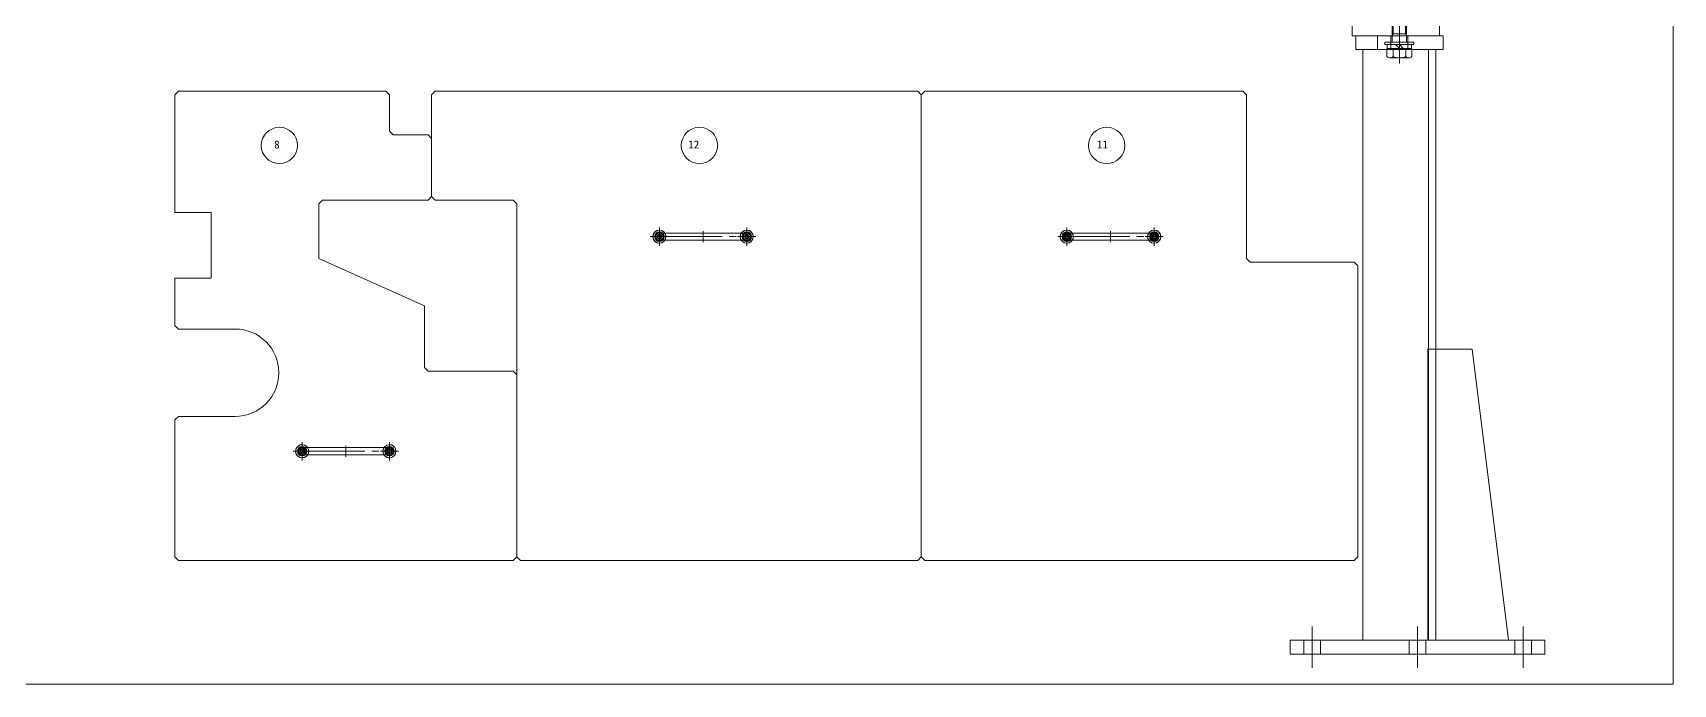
# Model space of a CAD drawing. Units: millimetres at full size. Extents: x -32787 to 32787, y -11878 to 14562.
# Drawn here: x -16212 to -13957, y 5497 to 6392 of the extents above; entities that cross this region are included whole.
import ezdxf
from ezdxf.enums import TextEntityAlignment as Align

# ---------------------------------------------------------------- set-up
doc = ezdxf.new("R2010")
doc.units = ezdxf.units.MM
doc.header["$LTSCALE"] = 9.6
doc.linetypes.add('CHAIN2', pattern=[12, 9, -1, 1, -1])
for name, color, linetype, lineweight in [('0-2_0', 2, 'Continuous', 9), ('0-5_10_DRAFT', 1, 'Continuous', 9), ('0-7_01_外形線', 134, 'Continuous', 9), ('0-8_04_中心線', 4, 'CHAIN2', 9), ('0-9_03_かくれ線', 5, 'Continuous', 9), ('0-F_Defpoints', 134, 'Continuous', 9), ('1-2_07_寸法線', 3, 'Continuous', 9)]:
    doc.layers.add(name, color=color, linetype=linetype, lineweight=lineweight)
doc.styles.add('ＭＳ ゴシック', font='')
doc.styles.get('ＭＳ ゴシック').set_extended_font_data('MS Gothic')

# ---------------------------------------------------------------- blocks, each defined once
blk = doc.blocks.new('A$C233716BE_1_1_1')
at = {"layer": '0-2_0', "color": 134}
for p, q in [((-8.647, 61.7), (-10, 60.347)), ((-10, 0), (-10, 60.347)), ((-10, 60.347), (10, 60.347)), ((-8.647, 11.7), (-8.647, 61.7)), ((-8.647, 61.7), (8.647, 61.7)), ((10, 60.347), (8.647, 61.7)), ((8.647, 11.7), (8.647, 61.7)), ((10, 0), (10, 60.347)), ((-8.647, 11.7), (-10, 9.357)), ((-10, 11.7), (10, 11.7)), ((8.647, 11.7), (10, 9.357)), ((-17.3, -8.3), (-17.3, -19.5)), ((-17.3, -8.3), (17.3, -8.3)), ((-16.9, -8.3), (-16.9, -3.2)), ((-13, -21.3), (13, -21.3)), ((-8.7, -8.3), (-8.7, -19.5)), ((0, -8.3), (-5.1, -3.2)), ((5.1, -8.3), (0, -3.2)), ((8.7, -8.3), (8.7, -19.5)), ((16.9, -8.3), (16.9, -3.2)), ((17.3, -19.5), (17.3, -8.3))]:
    blk.add_line(p, q, dxfattribs=at)
at = {"layer": '0-2_0', "color": 134, "linetype": 'CHAIN2'}
blk.add_line((0, -25.566), (0, 65.697), dxfattribs=at)
at = {"layer": '0-2_0', "color": 134}
blk.add_lwpolyline([(20, -3.2), (-20, -3.2), (-20, 0), (20, 0)], close=True, dxfattribs=at)
for centre, radius, start, end in [((-13, -15.3), 6, 224.6, 315.4), ((0, 0.6), 21.9, 246.6, 293.4), ((13, -15.3), 6, 224.6, 315.4)]:
    blk.add_arc(centre, radius, start, end, dxfattribs=at)
at = {"layer": '0-5_10_DRAFT', "style": 'ＭＳ ゴシック', "width": 1.8}
blk.add_text('M20x70', height=0.7331, rotation=180, dxfattribs=at).set_placement((-0.41, -8.831), align=Align.BOTTOM_LEFT)
blk = doc.blocks.new('U5446')
at = {"layer": '0-8_04_中心線'}
for p, q in [((-12.5, 0), (-1.8, 0)), ((0, 1.8), (0, 12.5)), ((1.8, 0), (12.5, 0)), ((0, -12.5), (0, -1.8))]:
    blk.add_line(p, q, dxfattribs=at)
at = {"layer": '0-8_04_中心線', "linetype": 'Continuous'}
for p, q in [((-0.9, 0), (0.9, 0)), ((0, -0.9), (0, 0.9))]:
    blk.add_line(p, q, dxfattribs=at)
blk = doc.blocks.new('U5445')
at = {"layer": '0-8_04_中心線'}
for p, q in [((-12.5, 0), (-1.8, 0)), ((0, 1.8), (0, 12.5)), ((1.8, 0), (12.5, 0)), ((0, -12.5), (0, -1.8))]:
    blk.add_line(p, q, dxfattribs=at)
at = {"layer": '0-8_04_中心線', "linetype": 'Continuous'}
for p, q in [((-0.9, 0), (0.9, 0)), ((0, -0.9), (0, 0.9))]:
    blk.add_line(p, q, dxfattribs=at)
blk = doc.blocks.new('U5443')
at = {"layer": '0-8_04_中心線'}
for p, q in [((-8.5, 0), (-1, 0)), ((0, 1), (0, 8.5)), ((1, 0), (8.5, 0)), ((0, -8.5), (0, -1))]:
    blk.add_line(p, q, dxfattribs=at)
at = {"layer": '0-8_04_中心線', "linetype": 'Continuous'}
for p, q in [((-0.5, 0), (0.5, 0)), ((0, -0.5), (0, 0.5))]:
    blk.add_line(p, q, dxfattribs=at)
blk = doc.blocks.new('U5444')
at = {"layer": '0-8_04_中心線'}
for p, q in [((-8.5, 0), (-1, 0)), ((0, 1), (0, 8.5)), ((1, 0), (8.5, 0)), ((0, -8.5), (0, -1))]:
    blk.add_line(p, q, dxfattribs=at)
at = {"layer": '0-8_04_中心線', "linetype": 'Continuous'}
for p, q in [((-0.5, 0), (0.5, 0)), ((0, -0.5), (0, 0.5))]:
    blk.add_line(p, q, dxfattribs=at)
blk = doc.blocks.new('U6032')
at = {"layer": '0-8_04_中心線'}
for p, q in [((-12.5, 0), (-1.8, 0)), ((0, 1.8), (0, 12.5)), ((1.8, 0), (12.5, 0)), ((0, -12.5), (0, -1.8))]:
    blk.add_line(p, q, dxfattribs=at)
at = {"layer": '0-8_04_中心線', "linetype": 'Continuous'}
for p, q in [((-0.9, 0), (0.9, 0)), ((0, -0.9), (0, 0.9))]:
    blk.add_line(p, q, dxfattribs=at)
blk = doc.blocks.new('U6029')
at = {"layer": '0-8_04_中心線'}
for p, q in [((-12.5, 0), (-1.8, 0)), ((0, 1.8), (0, 12.5)), ((1.8, 0), (12.5, 0)), ((0, -12.5), (0, -1.8))]:
    blk.add_line(p, q, dxfattribs=at)
at = {"layer": '0-8_04_中心線', "linetype": 'Continuous'}
for p, q in [((-0.9, 0), (0.9, 0)), ((0, -0.9), (0, 0.9))]:
    blk.add_line(p, q, dxfattribs=at)
blk = doc.blocks.new('U6030')
at = {"layer": '0-8_04_中心線'}
for p, q in [((-8.5, 0), (-1, 0)), ((0, 1), (0, 8.5)), ((1, 0), (8.5, 0)), ((0, -8.5), (0, -1))]:
    blk.add_line(p, q, dxfattribs=at)
at = {"layer": '0-8_04_中心線', "linetype": 'Continuous'}
for p, q in [((-0.5, 0), (0.5, 0)), ((0, -0.5), (0, 0.5))]:
    blk.add_line(p, q, dxfattribs=at)
blk = doc.blocks.new('U6031')
at = {"layer": '0-8_04_中心線'}
for p, q in [((-8.5, 0), (-1, 0)), ((0, 1), (0, 8.5)), ((1, 0), (8.5, 0)), ((0, -8.5), (0, -1))]:
    blk.add_line(p, q, dxfattribs=at)
at = {"layer": '0-8_04_中心線', "linetype": 'Continuous'}
for p, q in [((-0.5, 0), (0.5, 0)), ((0, -0.5), (0, 0.5))]:
    blk.add_line(p, q, dxfattribs=at)
blk = doc.blocks.new('U6042')
at = {"layer": '0-8_04_中心線'}
for p, q in [((-12.5, 0), (-1.8, 0)), ((0, 1.8), (0, 12.5)), ((1.8, 0), (12.5, 0)), ((0, -12.5), (0, -1.8))]:
    blk.add_line(p, q, dxfattribs=at)
at = {"layer": '0-8_04_中心線', "linetype": 'Continuous'}
for p, q in [((-0.9, 0), (0.9, 0)), ((0, -0.9), (0, 0.9))]:
    blk.add_line(p, q, dxfattribs=at)
blk = doc.blocks.new('U6041')
at = {"layer": '0-8_04_中心線'}
for p, q in [((-12.5, 0), (-1.8, 0)), ((0, 1.8), (0, 12.5)), ((1.8, 0), (12.5, 0)), ((0, -12.5), (0, -1.8))]:
    blk.add_line(p, q, dxfattribs=at)
at = {"layer": '0-8_04_中心線', "linetype": 'Continuous'}
for p, q in [((-0.9, 0), (0.9, 0)), ((0, -0.9), (0, 0.9))]:
    blk.add_line(p, q, dxfattribs=at)
blk = doc.blocks.new('U6043')
at = {"layer": '0-8_04_中心線'}
for p, q in [((-8.5, 0), (-1, 0)), ((0, 1), (0, 8.5)), ((1, 0), (8.5, 0)), ((0, -8.5), (0, -1))]:
    blk.add_line(p, q, dxfattribs=at)
at = {"layer": '0-8_04_中心線', "linetype": 'Continuous'}
for p, q in [((-0.5, 0), (0.5, 0)), ((0, -0.5), (0, 0.5))]:
    blk.add_line(p, q, dxfattribs=at)
blk = doc.blocks.new('U6044')
at = {"layer": '0-8_04_中心線'}
for p, q in [((-8.5, 0), (-1, 0)), ((0, 1), (0, 8.5)), ((1, 0), (8.5, 0)), ((0, -8.5), (0, -1))]:
    blk.add_line(p, q, dxfattribs=at)
at = {"layer": '0-8_04_中心線', "linetype": 'Continuous'}
for p, q in [((-0.5, 0), (0.5, 0)), ((0, -0.5), (0, 0.5))]:
    blk.add_line(p, q, dxfattribs=at)
blk = doc.blocks.new('U6045')
at = {"layer": '0-8_04_中心線'}
for p, q in [((-7, 0), (-0.7, 0)), ((0, 0.7), (0, 7)), ((0.7, 0), (7, 0)), ((0, -7), (0, -0.7))]:
    blk.add_line(p, q, dxfattribs=at)
at = {"layer": '0-8_04_中心線', "linetype": 'Continuous'}
for p, q in [((-0.35, 0), (0.35, 0)), ((0, -0.35), (0, 0.35))]:
    blk.add_line(p, q, dxfattribs=at)
blk = doc.blocks.new('U6046')
at = {"layer": '0-8_04_中心線'}
for p, q in [((-7, 0), (-0.7, 0)), ((0, 0.7), (0, 7)), ((0.7, 0), (7, 0)), ((0, -7), (0, -0.7))]:
    blk.add_line(p, q, dxfattribs=at)
at = {"layer": '0-8_04_中心線', "linetype": 'Continuous'}
for p, q in [((-0.35, 0), (0.35, 0)), ((0, -0.35), (0, 0.35))]:
    blk.add_line(p, q, dxfattribs=at)
blk = doc.blocks.new('U6051')
at = {"layer": '0-8_04_中心線'}
for p, q in [((-7, 0), (-0.7, 0)), ((0, 0.7), (0, 7)), ((0.7, 0), (7, 0)), ((0, -7), (0, -0.7))]:
    blk.add_line(p, q, dxfattribs=at)
at = {"layer": '0-8_04_中心線', "linetype": 'Continuous'}
for p, q in [((-0.35, 0), (0.35, 0)), ((0, -0.35), (0, 0.35))]:
    blk.add_line(p, q, dxfattribs=at)
blk = doc.blocks.new('U6052')
at = {"layer": '0-8_04_中心線'}
for p, q in [((-7, 0), (-0.7, 0)), ((0, 0.7), (0, 7)), ((0.7, 0), (7, 0)), ((0, -7), (0, -0.7))]:
    blk.add_line(p, q, dxfattribs=at)
at = {"layer": '0-8_04_中心線', "linetype": 'Continuous'}
for p, q in [((-0.35, 0), (0.35, 0)), ((0, -0.35), (0, 0.35))]:
    blk.add_line(p, q, dxfattribs=at)
blk = doc.blocks.new('AM_BALLOON1')
at = {"layer": '1-2_07_寸法線'}
blk.add_circle((0, 0), 5, dxfattribs=at)

msp = doc.modelspace()

# ---------------------------------------------------------------- linework, layer by layer
at = {"layer": '0-7_01_外形線'}
for p, q in [((-14383.461, 5557.196), (-14383.461, 6369.196)), ((-14283.461, 5557.196), (-14283.461, 6369.196)), ((-15350.461, 6117.029), (-15230.461, 6117.029)), ((-14790.461, 6117.029), (-14670.461, 6117.029)), ((-15350.461, 6107.029), (-15230.461, 6107.029)), ((-14790.461, 6107.029), (-14670.461, 6107.029)), ((-15841.461, 5822.029), (-15721.461, 5822.029)), ((-15841.461, 5812.029), (-15721.461, 5812.029)), ((-14483.461, 5538.196), (-14483.461, 5557.196)), ((-14483.461, 5557.196), (-14133.461, 5557.196)), ((-14453.461, 5538.196), (-14453.461, 5557.196)), ((-14163.461, 5538.196), (-14163.461, 5557.196)), ((-14133.461, 5538.196), (-14133.461, 5557.196)), ((-14483.461, 5538.196), (-14133.461, 5538.196))]:
    msp.add_line(p, q, dxfattribs=at)
for points in [[(-14398.461, 6388.196), (-14278.461, 6388.196), (-14278.461, 6404.196), (-14398.461, 6404.196)], [(-14393.461, 6369.196), (-14273.461, 6369.196), (-14273.461, 6388.196), (-14393.461, 6388.196)], [(-14995.461, 6312.029), (-15658.461, 6312.029), (-15663.461, 6307.029), (-15663.461, 6167.029), (-15658.461, 6162.029), (-15551.461, 6162.029), (-15546.461, 6157.029), (-15546.461, 5672.029), (-15541.461, 5667.029), (-14995.461, 5667.029), (-14990.461, 5672.029), (-14990.461, 6307.029)], [(-14548.461, 6312.029), (-14985.461, 6312.029), (-14990.461, 6307.029), (-14990.461, 5672.029), (-14985.461, 5667.029), (-14395.461, 5667.029), (-14390.461, 5672.029), (-14390.461, 6072.029), (-14395.461, 6077.029), (-14538.461, 6077.029), (-14543.461, 6082.029), (-14543.461, 6307.029)], [(-14294.461, 5557.196), (-14283.461, 5557.196), (-14283.461, 5957.196), (-14294.461, 5957.196)], [(-14283.461, 5557.196), (-14283.461, 5957.196), (-14233.461, 5957.196), (-14183.461, 5557.196)]]:
    msp.add_lwpolyline(points, close=True, dxfattribs=at)
for points in [[(-15933.457, 5985.029), (-16011.461, 5985.029), (-16016.461, 5990.029), (-16016.461, 6055.029), (-15966.461, 6055.029), (-15966.461, 6145.029), (-16016.461, 6145.029), (-16016.461, 6307.029), (-16011.461, 6312.029), (-15726.461, 6312.029), (-15721.461, 6307.029), (-15721.461, 6257.029), (-15716.461, 6252.029), (-15668.461, 6252.029), (-15663.461, 6247.029), (-15663.461, 6167.029), (-15668.461, 6162.029), (-15813.461, 6162.029), (-15818.461, 6157.029), (-15818.461, 6082.029), (-15673.461, 6017.029), (-15673.461, 5932.029), (-15668.461, 5927.029), (-15551.461, 5927.029), (-15546.461, 5922.029), (-15546.461, 5672.029), (-15551.461, 5667.029)], [(-15551.461, 5667.029), (-16011.461, 5667.029), (-16016.461, 5672.029), (-16016.461, 5860.029), (-16011.461, 5865.029), (-15933.457, 5865.029)]]:
    msp.add_lwpolyline(points, dxfattribs=at)
for centre, radius, start, end in [((-15350.461, 6112.029), 9, 33.74899, 326.25101), ((-15350.461, 6112.029), 5, 90, 270), ((-15230.461, 6112.029), 9, 213.74899, 146.25101), ((-15230.461, 6112.029), 5, 270, 90), ((-14790.461, 6112.029), 9, 33.74899, 326.25101), ((-14790.461, 6112.029), 5, 90, 270), ((-14670.461, 6112.029), 9, 213.74899, 146.25101), ((-14670.461, 6112.029), 5, 270, 90), ((-15933.457, 5925.029), 60, 270, 90), ((-15841.461, 5817.029), 9, 33.74899, 326.25101), ((-15841.461, 5817.029), 5, 90, 270), ((-15721.461, 5817.029), 9, 213.74899, 146.25101), ((-15721.461, 5817.029), 5, 270, 90)]:
    msp.add_arc(centre, radius, start, end, dxfattribs=at)
at = {"layer": '0-8_04_中心線'}
for p, q in [((-14333.461, 6419.789), (-14333.461, 6372.14)), ((-14333.461, 6350.196), (-14333.461, 6407.196)), ((-15350.461, 6112.029), (-15230.461, 6112.029)), ((-15290.461, 6119.529), (-15290.461, 6104.529)), ((-14790.461, 6112.029), (-14670.461, 6112.029)), ((-14790.461, 6112.029), (-14670.461, 6112.029)), ((-14730.461, 6119.529), (-14730.461, 6104.529)), ((-15841.461, 5817.029), (-15721.461, 5817.029)), ((-15841.461, 5817.029), (-15721.461, 5817.029)), ((-15781.461, 5824.529), (-15781.461, 5809.529)), ((-14453.461, 5519.196), (-14453.461, 5576.196)), ((-14308.461, 5519.196), (-14308.461, 5576.196)), ((-14163.461, 5519.196), (-14163.461, 5576.196))]:
    msp.add_line(p, q, dxfattribs=at)
at = {"layer": '0-9_03_かくれ線'}
for p, q in [((-14363.461, 6369.196), (-14363.461, 6388.196)), ((-14344.961, 6369.196), (-14344.961, 6388.196)), ((-14321.961, 6369.196), (-14321.961, 6388.196)), ((-14293.461, 5557.196), (-14293.461, 6369.196)), ((-15350.686, 6107.029), (-15350.686, 6105.933)), ((-15350.236, 6107.029), (-15350.236, 6105.933)), ((-15230.686, 6107.029), (-15230.686, 6105.933)), ((-15230.236, 6107.029), (-15230.236, 6105.933)), ((-14790.686, 6107.029), (-14790.686, 6105.933)), ((-14790.236, 6107.029), (-14790.236, 6105.933)), ((-14670.686, 6107.029), (-14670.686, 6105.933)), ((-14670.236, 6107.029), (-14670.236, 6105.933)), ((-15841.686, 5812.029), (-15841.686, 5810.933)), ((-15841.236, 5812.029), (-15841.236, 5810.933)), ((-15721.686, 5812.029), (-15721.686, 5810.933)), ((-15721.236, 5812.029), (-15721.236, 5810.933)), ((-14464.961, 5538.196), (-14464.961, 5557.196)), ((-14441.961, 5538.196), (-14441.961, 5557.196)), ((-14319.961, 5538.196), (-14319.961, 5557.196)), ((-14296.961, 5538.196), (-14296.961, 5557.196)), ((-14174.961, 5538.196), (-14174.961, 5557.196)), ((-14151.961, 5538.196), (-14151.961, 5557.196))]:
    msp.add_line(p, q, dxfattribs=at)
for points in [[(-15353.348, 6117.029), (-15356.234, 6112.029), (-15353.348, 6107.029), (-15347.574, 6107.029), (-15344.687, 6112.029), (-15347.574, 6117.029)], [(-15233.348, 6117.029), (-15236.234, 6112.029), (-15233.348, 6107.029), (-15227.574, 6107.029), (-15224.687, 6112.029), (-15227.574, 6117.029)], [(-14793.348, 6117.029), (-14796.234, 6112.029), (-14793.348, 6107.029), (-14787.574, 6107.029), (-14784.687, 6112.029), (-14787.574, 6117.029)], [(-14673.348, 6117.029), (-14676.234, 6112.029), (-14673.348, 6107.029), (-14667.574, 6107.029), (-14664.687, 6112.029), (-14667.574, 6117.029)], [(-15844.348, 5822.029), (-15847.235, 5817.029), (-15844.348, 5812.029), (-15838.574, 5812.029), (-15835.688, 5817.029), (-15838.574, 5822.029)], [(-15724.348, 5822.029), (-15727.235, 5817.029), (-15724.348, 5812.029), (-15718.574, 5812.029), (-15715.688, 5817.029), (-15718.574, 5822.029)]]:
    msp.add_lwpolyline(points, close=True, dxfattribs=at)
for centre, radius in [((-15350.461, 6112.029), 9), ((-15350.461, 6112.029), 6.5), ((-15350.461, 6112.029), 5), ((-15350.461, 6112.029), 3), ((-15350.461, 6112.029), 3), ((-15350.461, 6112.029), 2.458), ((-15350.461, 6112.029), 2.4), ((-15230.461, 6112.029), 9), ((-15230.461, 6112.029), 6.5), ((-15230.461, 6112.029), 5), ((-15230.461, 6112.029), 3), ((-15230.461, 6112.029), 3), ((-15230.461, 6112.029), 2.458), ((-15230.461, 6112.029), 2.4), ((-14790.461, 6112.029), 9), ((-14790.461, 6112.029), 6.5), ((-14790.461, 6112.029), 5), ((-14790.461, 6112.029), 3.5), ((-14790.461, 6112.029), 3), ((-14790.461, 6112.029), 3), ((-14790.461, 6112.029), 2.458), ((-14790.461, 6112.029), 2.4), ((-14670.461, 6112.029), 9), ((-14670.461, 6112.029), 6.5), ((-14670.461, 6112.029), 5), ((-14670.461, 6112.029), 3.5), ((-14670.461, 6112.029), 3), ((-14670.461, 6112.029), 3), ((-14670.461, 6112.029), 2.458), ((-14670.461, 6112.029), 2.4), ((-15841.461, 5817.029), 9), ((-15841.461, 5817.029), 6.5), ((-15841.461, 5817.029), 5), ((-15841.461, 5817.029), 3.5), ((-15841.461, 5817.029), 3), ((-15841.461, 5817.029), 3), ((-15841.461, 5817.029), 2.458), ((-15841.461, 5817.029), 2.4), ((-15721.461, 5817.029), 9), ((-15721.461, 5817.029), 6.5), ((-15721.461, 5817.029), 5), ((-15721.461, 5817.029), 3.5), ((-15721.461, 5817.029), 3), ((-15721.461, 5817.029), 3), ((-15721.461, 5817.029), 2.458), ((-15721.461, 5817.029), 2.4)]:
    msp.add_circle(centre, radius, dxfattribs=at)
for centre, radius, start, end in [((-15350.461, 6112.029), 6.1, 272.11385, 267.88615), ((-15350.461, 6112.029), 5, 270, 90), ((-15350.461, 6112.029), 9, 326.25101, 33.74899), ((-15230.461, 6112.029), 9, 146.25101, 213.74899), ((-15230.461, 6112.029), 6.1, 272.11385, 267.88615), ((-15230.461, 6112.029), 5, 90, 270), ((-14790.461, 6112.029), 6.1, 272.11385, 267.88615), ((-14790.461, 6112.029), 5, 270, 90), ((-14790.461, 6112.029), 9, 326.25101, 33.74899), ((-14670.461, 6112.029), 9, 146.25101, 213.74899), ((-14670.461, 6112.029), 6.1, 272.11385, 267.88615), ((-14670.461, 6112.029), 5, 90, 270), ((-15841.461, 5817.029), 6.1, 272.11385, 267.88615), ((-15841.461, 5817.029), 5, 270, 90), ((-15841.461, 5817.029), 9, 326.25101, 33.74899), ((-15721.461, 5817.029), 9, 146.25101, 213.74899), ((-15721.461, 5817.029), 6.1, 272.11385, 267.88615), ((-15721.461, 5817.029), 5, 90, 270)]:
    msp.add_arc(centre, radius, start, end, dxfattribs=at)
at = {"layer": '0-F_Defpoints'}
msp.add_lwpolyline([(-17470.566, 8077.842), (-13957.127, 8077.842), (-13957.127, 5496.795), (-17470.566, 5496.795)], close=True, dxfattribs=at)

# ---------------------------------------------------------------- block references
at = {"layer": '0-2_0'}
msp.add_blockref('A$C233716BE_1_1_1', (-14333.461, 6379.196), dxfattribs=at)
at = {"layer": '0-8_04_中心線'}
for name, p in [('U5445', (-15350.461, 6112.029)), ('U5446', (-15230.461, 6112.029)), ('U6041', (-14790.461, 6112.029)), ('U6045', (-14790.461, 6112.029)), ('U6042', (-14670.461, 6112.029)), ('U6046', (-14670.461, 6112.029)), ('U6029', (-15841.461, 5817.029)), ('U6051', (-15841.461, 5817.029)), ('U6032', (-15721.461, 5817.029)), ('U6052', (-15721.461, 5817.029))]:
    msp.add_blockref(name, p, dxfattribs=at)
at = {"layer": '0-8_04_中心線', "rotation": 90}
for name, p in [('U5443', (-15350.461, 6112.029)), ('U5444', (-15230.461, 6112.029)), ('U6043', (-14790.461, 6112.029)), ('U6044', (-14670.461, 6112.029)), ('U6030', (-15841.461, 5817.029)), ('U6031', (-15721.461, 5817.029))]:
    msp.add_blockref(name, p, dxfattribs=at)
at = {"layer": '1-2_07_寸法線', "xscale": 4.999697, "yscale": 4.999697}
for p in [(-15872.663, 6237.442), (-15295.355, 6237.442), (-14735.719, 6237.442)]:
    msp.add_blockref('AM_BALLOON1', p, dxfattribs=at)

# ---------------------------------------------------------------- texts
at = {"layer": '0-2_0', "color": 134, "style": 'ＭＳ ゴシック'}
for s, p in [('8', (-15879.806, 6229.942)), ('12', (-15310.711, 6229.942)), ('11', (-14748.932, 6229.942))]:
    msp.add_text(s, height=11, dxfattribs=at).set_placement(p, align=Align.BOTTOM_LEFT)

doc.saveas('drawing.dxf')
